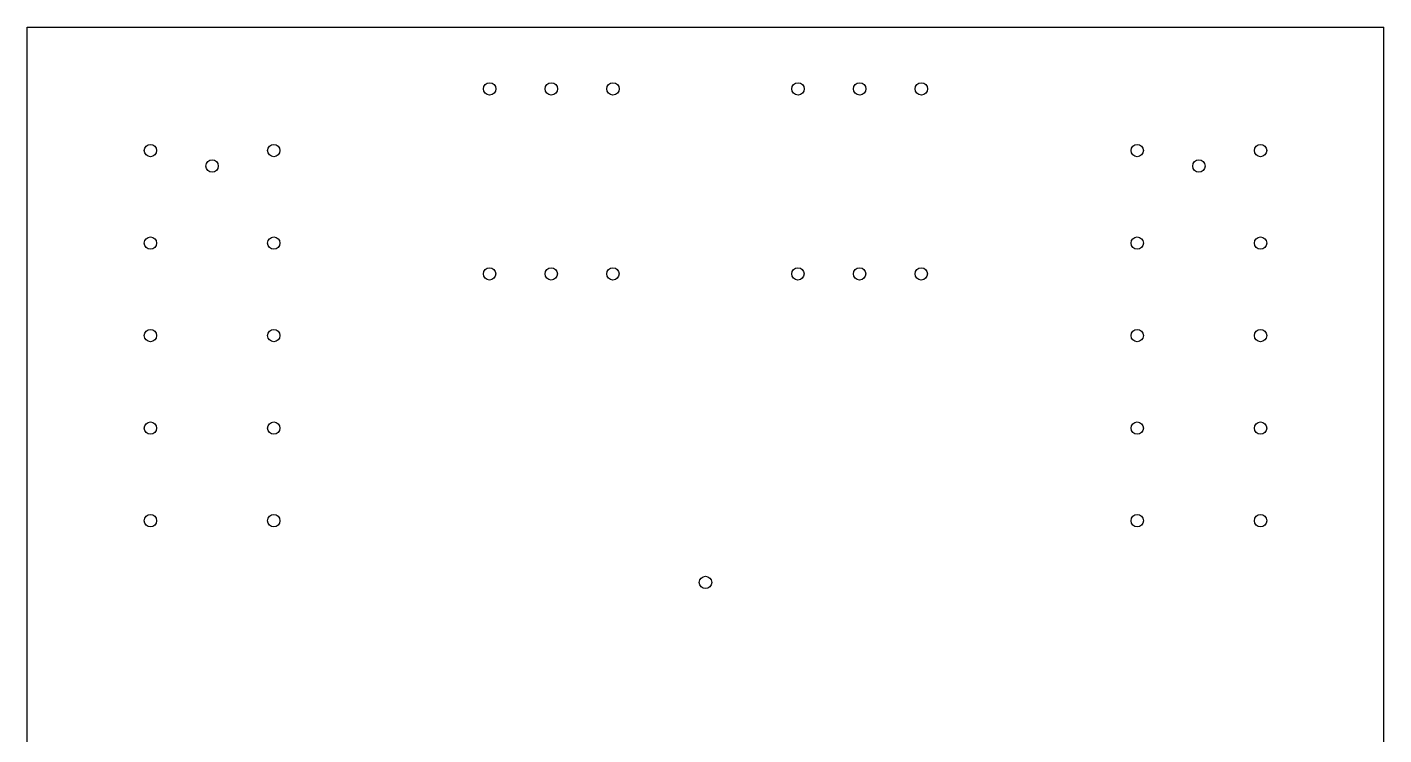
# Model space of a CAD drawing. Header units: millimetres. Extents: x 0 to 220, y -29 to 200.
# Drawn here: x 0 to 220, y 85.3 to 200 of the extents above; entities that cross this region are included whole.
import ezdxf

# ---------------------------------------------------------------- set-up
doc = ezdxf.new("R2010")
doc.units = ezdxf.units.MM

msp = doc.modelspace()

# ---------------------------------------------------------------- linework, layer by layer
at = {"color": 7, "linetype": 'Continuous'}
for p, q in [((0, 0), (0, 200)), ((0, 200), (220, 200)), ((220, 0), (220, 200))]:
    msp.add_line(p, q, dxfattribs=at)
for centre in [(75, 190), (85, 190), (95, 190), (125, 190), (135, 190), (145, 190), (20, 180), (40, 180), (180, 180), (200, 180), (30, 177.49), (190, 177.49), (20, 165), (40, 165), (180, 165), (200, 165), (74.99, 160), (84.99, 160), (94.99, 160), (124.99, 160), (134.99, 160), (144.99, 160), (20, 150), (40, 150), (180, 150), (200, 150), (20, 135), (40, 135), (180, 135), (200, 135), (20, 120), (40, 120), (180, 120), (200, 120), (110, 110)]:
    msp.add_circle(centre, 1, dxfattribs=at)

doc.saveas('drawing.dxf')
